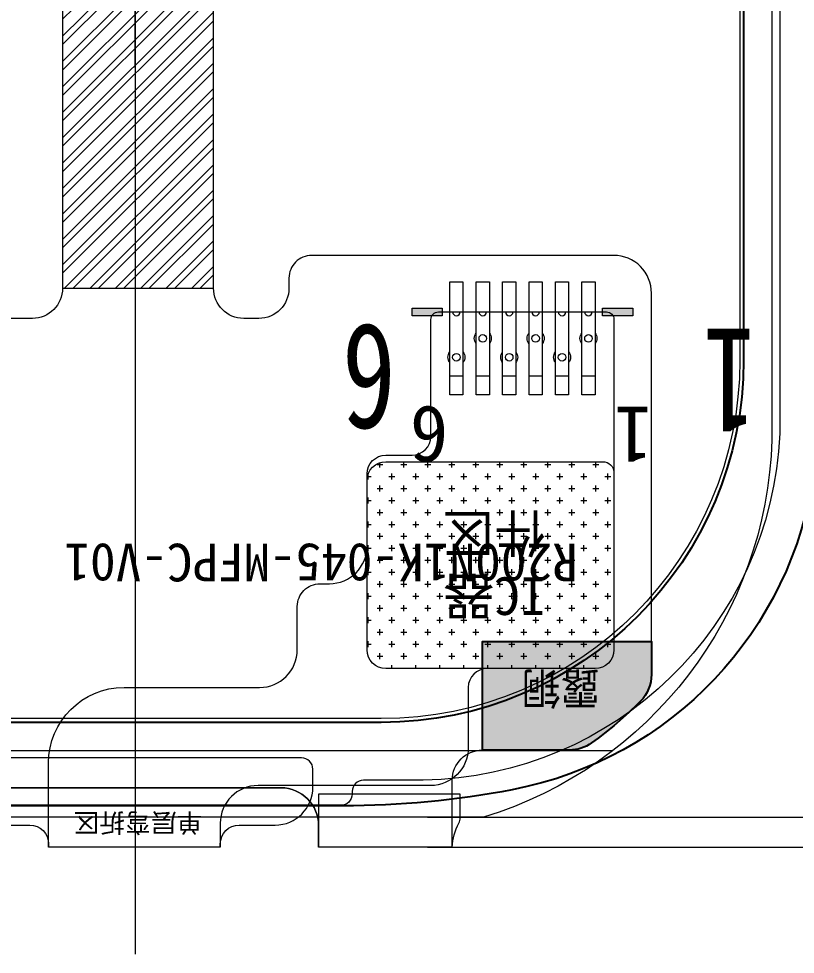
# Model space of a CAD drawing. Header units: millimetres. Extents: x 1167 to 2098, y -78 to 499.
# Drawn here: x 2049.48 to 2070.06, y 280.66 to 305.46 of the extents above; entities that cross this region are included whole.
import ezdxf
from ezdxf.lldxf.tags import DXFTag

# ---------------------------------------------------------------- set-up
doc = ezdxf.new("R2010")
doc.units = ezdxf.units.MM
doc.layers.get('0').update_dxf_attribs({"lineweight": 5})
doc.layers.get('Defpoints').update_dxf_attribs({"lineweight": 5})
for name, color, linetype, lineweight in [('cover lens', 6, 'Continuous', 25), ('DIM', 3, 'Continuous', 5), ('Encap', 210, 'Continuous', 5), ('FPC', 50, 'Continuous', 5), ('ITO', 2, 'Continuous', 5), ('MFPC', 50, 'Continuous', 5), ('Sensor', 5, 'Continuous', 5), ('TAPE', 90, 'Continuous', 5), ('图框', 7, 'Continuous', 5)]:
    doc.layers.add(name, color=color, linetype=linetype, lineweight=lineweight)
doc.styles.add('RD', font='ROMAND.shx', dxfattribs={"width": 0.8})
doc.styles.get("Standard").update_dxf_attribs({"font": 'txt', "bigfont": 'gbcbig.shx'})
doc.styles.add('STYLE1', font='', dxfattribs={"width": 0.9})
doc.styles.add('W0$254', font='simplex', dxfattribs={"width": 0.75})
doc.styles.add('宋体', font='')
doc.styles.add('汉字', font='')
doc.styles.add('黑体', font='simhei.ttf')
doc.styles.get('STYLE1').set_extended_font_data('SimSun')
doc.styles.get('宋体').set_extended_font_data('SimSun')
doc.styles.get('汉字').set_extended_font_data('SimSun')
tags = doc.linetypes.add('CENTER', pattern=[0.6, 0.375, -0.075, 0.075, -0.075]).pattern_tags.tags
tags[10:11] = [DXFTag(74, 4), DXFTag(75, 0), DXFTag(340, '0'), DXFTag(46, 1.0), DXFTag(50, 0.0), DXFTag(44, 0.0), DXFTag(45, 0.0)]
tags[8:9] = [DXFTag(74, 4), DXFTag(75, 0), DXFTag(340, '0'), DXFTag(46, 1.0), DXFTag(50, 0.0), DXFTag(44, 0.0), DXFTag(45, 0.0)]
tags[6:7] = [DXFTag(74, 4), DXFTag(75, 0), DXFTag(340, '0'), DXFTag(46, 1.0), DXFTag(50, 0.0), DXFTag(44, 0.0), DXFTag(45, 0.0)]
tags[4:5] = [DXFTag(74, 4), DXFTag(75, 0), DXFTag(340, '0'), DXFTag(46, 1.0), DXFTag(50, 0.0), DXFTag(44, 0.0), DXFTag(45, 0.0)]
doc.dimstyles.new('DIM', dxfattribs={"dimtxt": 1.5, "dimasz": 0.8, "dimexe": 0, "dimexo": 0.5, "dimgap": 0.11, "dimtad": 0, "dimzin": 1, "dimdsep": 46, "dimtxsty": 'RD', "dimcen": 0, "dimclrd": 256, "dimclre": 256, "dimclrt": 256, "dimadec": 0, "dimazin": 0, "dimtm": 1e-09, "dimtfac": 1, "dimtofl": 0, "dimtmove": 0, "dimatfit": 3, "dimfxl": 1, "dimlwe": -1, "dimarcsym": 0})

# ---------------------------------------------------------------- blocks, each defined once
blk = doc.blocks.new('R200N1K-001-PNL-V01-C')
at = {"layer": 'Encap', "lineweight": 0}
blk.add_lwpolyline([(483.7523112202711, 268.630311545199), (458.4471985873466, 268.630311545199)], dxfattribs=at)
at = {"layer": 'ITO', "color": 1, "linetype": 'CENTER', "lineweight": 5}
blk.add_lwpolyline([(471.0997549038088, 315.2424032882456), (471.0997549038088, 263.2342198021523)], dxfattribs=at)
at = {"layer": 'ITO', "color": 2, "lineweight": 5}
blk.add_lwpolyline([(487.9697549038085, 276.8703115451991, -0.321652371300005), (480.3327799719782, 266.8703115451989), (461.866729835639, 266.8703115451991, -0.32165237129999), (454.229754903809, 276.8703115451991), (454.229754903809, 300.2463115451993, -0.414213562373095), (463.8297549038089, 309.8463115451992), (478.3697549038088, 309.8463115451992, -0.414213562373095), (487.9697549038087, 300.2463115451993)], format="xyb", close=True, dxfattribs=at)
at = {"layer": 'ITO', "color": 1, "linetype": 'CENTER', "lineweight": 0}
blk.add_lwpolyline([(477.6197549038088, 308.996311545199, -0.414213562373095), (487.1197549038088, 299.496311545199), (487.1197549038088, 278.9803115451989, -0.414213562373095), (477.6197549038088, 269.4803115451991), (464.5797549038089, 269.4803115451989, -0.414213562373095), (455.0797549038089, 278.9803115451989), (455.0797549038084, 299.4963115451988, -0.414213562373095), (464.5797549038084, 308.996311545199)], format="xyb", close=True, dxfattribs=at)
blk = doc.blocks.new('*D164')
at = {"layer": 'Defpoints', "color": 0, "lineweight": 5}
for p in [(2059.816719926592, 284.2914423135674), (2071.940061353718, 284.2914423135674), (2059.816719926592, 283.4914423135675)]:
    blk.add_point(p, dxfattribs=at)
at = {"layer": 'DIM', "lineweight": -2}
for p, q in [((2071.940061353718, 285.0914423135674), (2071.940061353718, 285.8914423135674)), ((2071.940061353718, 282.6914423135675), (2071.940061353718, 281.8914423135675))]:
    blk.add_line(p, q, dxfattribs=at)
at = {"layer": 'DIM'}
for p, q in [((2060.316719926592, 284.2914423135674), (2071.940061353718, 284.2914423135674)), ((2060.316719926592, 283.4914423135675), (2071.940061353718, 283.4914423135675))]:
    blk.add_line(p, q, dxfattribs=at)
at = {"layer": 'DIM', "lineweight": 5}
for points in [[(2071.806728020385, 285.0914423135674), (2072.073394687051, 285.0914423135674), (2071.940061353718, 284.2914423135674)], [(2071.806728020385, 282.6914423135675), (2072.073394687051, 282.6914423135675), (2071.940061353718, 283.4914423135675)]]:
    blk.add_solid(points, dxfattribs=at)
at = {"layer": 'DIM', "lineweight": 5, "insert": (2071.940061353718, 290.287156599282), "char_height": 1.5, "attachment_point": 5, "rotation": 90, "style": 'RD'}
blk.add_mtext('0.80 MAX', dxfattribs=at)
blk = doc.blocks.new('R200N1K-045-CVL-V01-C')
at = {"color": 1, "linetype": 'CENTER', "lineweight": 5}
blk.add_line((1726.669896041098, 308.7082365445354), (1726.669896041098, 313.7082365445354), dxfattribs=at)
at = {"layer": 'cover lens', "color": 1}
for points in [[(1708.469896041096, 301.2162365445359), (1708.469896041096, 320.6362365445351, -0.03363122677897896), (1708.686117629408, 323.8471962616368, -0.3224808677727438), (1716.68165334371, 332.2869284044859, -0.04716370428253536), (1721.169896041098, 332.7112365445356), (1732.169896041098, 332.7112365445356, -0.04716370428253542), (1736.658138738467, 332.2869284044897, -0.3224808677727525), (1744.653674452786, 323.8471962616375, -0.03363122677897604), (1744.869896041095, 320.636236544536), (1744.869896041099, 301.2162365445354, -0.03363122677895047), (1744.653674452787, 298.0052768274443, -0.3224808677727552), (1736.658138738467, 289.5655446845822, -0.04716370428253559), (1732.169896041098, 289.1412365445364), (1721.169896041098, 289.1412365445364, -0.04716370428253915), (1716.68165334371, 289.5655446845878, -0.3224808677727487), (1708.686117629409, 298.0052768274343, -0.03363122677897903)], [(1733.189896041098, 291.3502365445362), (1720.149896041098, 291.3502365445364, -0.4142135623730767), (1710.549896041098, 300.9502365445364), (1710.549896041098, 321.4662365445362, -0.4142135623730755), (1720.149896041098, 331.0662365445363), (1733.189896041098, 331.0662365445363, -0.4142135623730966), (1742.789896041098, 321.4662365445362), (1742.789896041098, 300.9502365445364, -0.4142135623730772)]]:
    blk.add_lwpolyline(points, format="xyb", close=True, dxfattribs=at)
at = {"layer": 'Sensor'}
blk.add_lwpolyline([(1743.749896041103, 299.007872879818, -0.3967882221273611), (1734.300840321205, 289.8200806651703), (1732.718794133692, 289.8200806651703, 0.414213562373095), (1732.418794133692, 289.5200806651701), (1732.418794133692, 289.4528865445354, -0.4142135623730618), (1732.118794133693, 289.1528865445352), (1721.220997948503, 289.1528865445352, -0.414213562373095), (1720.920997948503, 289.4528865445354), (1720.920997948503, 289.5200806651701, 0.414213562373095), (1720.620997948503, 289.8200806651703), (1719.03895176099, 289.8200806651703, -0.3903541115770434), (1709.589896041105, 298.8193697101706), (1709.589896041105, 323.7787826616268, -0.3851010888399892), (1718.548089449276, 331.8826643185466), (1734.791588329874, 331.8827250916656, -0.385200188522463), (1743.749896041102, 323.7787855003344)], format="xyb", close=True, dxfattribs=at)

msp = doc.modelspace()

# ---------------------------------------------------------------- hatches: boundary and pattern name
at = {"lineweight": 5}
h = msp.add_hatch(dxfattribs=at)
h.set_pattern_fill('ANSI32', color=252, scale=0.05, angle=180)
h.set_pattern_definition([(225, (3423.491806029698, 566.9828846271348), (0.3367596045400932, -0.3367596045400934), []), (225, (3423.267299529698, 566.9828846271348), (0.3367596045400932, -0.3367596045400934), [])])
h.paths.add_polyline_path([(2050.643391000885, 298.3114817277778), (2054.643391000885, 298.3114817277778), (2054.643391000885, 322.6971204170588), (2050.643391000885, 322.6971204170588)])
for points in [[(2060.703087779587, 297.7814507422886), (2060.703087779587, 297.5814507422886), (2059.903087779587, 297.5814507422886), (2059.903087779587, 297.7814507422886)], [(2065.753087779585, 297.7814507422886), (2065.753087779585, 297.5814507422886), (2064.953087779585, 297.5814507422886), (2064.953087779585, 297.7814507422886)]]:
    msp.add_hatch(color=256, dxfattribs=at).paths.add_polyline_path(points)
at = {"layer": 'MFPC', "linetype": 'Continuous', "lineweight": 25}
h = msp.add_hatch(color=256, dxfattribs=at)
edge = h.paths.add_edge_path()
edge.add_line((2061.767843838567, 286.0690009322745), (2061.767843838568, 288.9483526782753))
edge.add_line((2061.767843838568, 288.9483526782753), (2066.248097592998, 288.9483526782753))
edge.add_line((2066.248097592998, 288.9483526782753), (2066.248097592998, 288.06970849564))
edge.add_arc((2065.248097592998, 288.0697084956412), 0.9999999999995453, 315.2326909696827, 359.99999999993486, ccw=False)
edge.add_arc((2058.651374913909, 294.6130660777744), 10.29151648292459, 305.715027462773, 315.2326909697498, ccw=False)
edge.add_arc((2064.075336531851, 287.0690009322744), 0.9999999999997782, 269.99999999997397, 305.71502746274854, ccw=False)
edge.add_line((2064.075336531851, 286.0690009322745), (2061.767843838567, 286.0690009322745))
h.paths.add_polyline_path([(2065.151298998774, 288.5117109971709), (2062.442181680338, 288.51171099717), (2062.442181680338, 286.8715992653265), (2065.151298998774, 286.8715992653272)], flags=24)
at = {"layer": 'TAPE', "lineweight": 5}
h = msp.add_hatch(dxfattribs=at)
h.set_pattern_fill('CROSS', color=32, scale=0.05, angle=360)
h.set_pattern_definition([(360, (3680.4473383822, 571.4516788581016), (0.3175000000000001, 0.3174999999999999), [0.15875, -0.4762500000000001]), (90, (3680.526713382199, 571.3723038581015), (-0.3174999999999999, 0.3175000000000001), [0.15875, -0.4762500000000001])])
edge = h.paths.add_edge_path()
edge.add_arc((2059.212940092973, 288.7286648804256), 0.5, 180, 270, ccw=False)
edge.add_line((2058.712940092973, 288.7286648804256), (2058.712940092973, 293.2132775778446))
edge.add_arc((2059.212940092973, 293.2132775778446), 0.5, 90, 180, ccw=False)
edge.add_line((2059.212940092973, 293.7132775778446), (2064.953087779586, 293.7132775778446))
edge.add_arc((2064.953087779586, 293.4132775778445), 0.3000000000000682, 0, 89.99999999995657, ccw=False)
edge.add_line((2065.253087779586, 293.4132775778445), (2065.253087779586, 288.7286648804256))
edge.add_arc((2064.753087779586, 288.7286648804256), 0.5, -90, 0, ccw=False)
edge.add_line((2064.753087779586, 288.2286648804256), (2059.212940092973, 288.2286648804256))
h.paths.add_polyline_path([(2063.677889400079, 289.2344797424454), (2060.49073856209, 289.2344797424454), (2060.49073856209, 292.8369005990562), (2063.677889400079, 292.8369005990562)], flags=24)

# ---------------------------------------------------------------- linework, layer by layer
at = {"color": 252, "lineweight": 5, "elevation": 1.166022422013636e-07}
msp.add_lwpolyline([(2050.643391000885, 298.3114817277778), (2054.643391000885, 298.3114817277778), (2054.643391000885, 322.6971204170588), (2050.643391000885, 322.6971204170588)], close=True, dxfattribs=at)
at = {"lineweight": 5}
for points in [[(2060.703087779587, 297.7814507422886), (2060.703087779587, 297.5814507422886), (2059.903087779587, 297.5814507422886), (2059.903087779587, 297.7814507422886)], [(2065.753087779585, 297.7814507422886), (2065.753087779585, 297.5814507422886), (2064.953087779585, 297.5814507422886), (2064.953087779585, 297.7814507422886)]]:
    msp.add_lwpolyline(points, close=True, dxfattribs=at)
at = {"layer": 'FPC', "lineweight": 0}
msp.add_line((2054.823087779586, 283.4914423135675), (2050.273087779587, 283.4914423135675), dxfattribs=at)
at = {"layer": 'FPC', "lineweight": 0, "flags": 128}
for points in [[(2050.273087779587, 283.4914423135675), (2050.273087779587, 285.7286648804401, -0.414213562373095), (2052.273087779587, 287.7286648804401), (2055.862924104061, 287.7286648804401, 0.4142135623730951), (2056.862924104061, 288.7286648804401), (2056.862924104061, 289.8777756397147, -0.4142135623732516), (2057.462924104063, 290.4777756397142), (2057.712940092973, 290.4777756397142, 0.414213562373095), (2058.712940092973, 291.4777756397142), (2058.712940092973, 293.3866752733082, -0.414213562373095), (2059.212940092973, 293.8866752733082), (2059.903087779584, 293.8866752733082, 0.414213562373095), (2060.403087779584, 294.3866752733082), (2060.403087779584, 297.4814507422914, -0.414213562373095), (2060.603087779584, 297.6814507422913), (2065.053087779586, 297.6814507422913, -0.414213562373095), (2065.253087779586, 297.4814507422914), (2065.253087779586, 288.7286648804255, -0.4142135623730951), (2064.753087779586, 288.2286648804255), (2061.89206329271, 288.2286648804246, 0.414213562373095), (2061.39206329271, 287.7286648804246), (2061.39206329271, 286.1286648804243, -0.414213562373095), (2060.39206329271, 285.1286648804252), (2055.823087779586, 285.1286648804252, 0.4142135623731042), (2054.823087779586, 284.1286648804252), (2054.823087779586, 283.4914423135675)], [(2054.823087779586, 283.4914423135675), (2054.823087779586, 283.5808992155065, -0.414213562373095), (2055.323087779586, 284.0808992155065), (2056.276215366982, 284.0808992155065, 0.4142135623730503), (2057.276215366982, 285.0808992155065), (2057.276215366982, 285.5633497867906, 0.4142135623732283), (2056.976215366979, 285.8633497867917), (2048.11996019219, 285.8633497867917, 0.4142135623732283), (2047.819960192191, 285.5633497867906), (2047.819960192191, 285.0808992155065, 0.4142135623730951), (2048.819960192191, 284.0808992155065), (2049.773087779587, 284.0808992155065, -0.4142135623731122), (2050.273087779587, 283.5808992155065), (2050.273087779587, 283.4914423135675)]]:
    msp.add_lwpolyline(points, format="xyb", dxfattribs=at)
at = {"layer": 'FPC', "lineweight": 5}
for points in [[(2060.903087779584, 296.3400293860523, -0.3535533905933032), (2060.903087779584, 296.6228720985268), (2060.903087779584, 297.6814507422901), (2060.978087779584, 297.6814507422901, 0.9999999999999999), (2061.178087779584, 297.6814507422901), (2061.253087779584, 297.6814507422901), (2061.253087779584, 296.6228720985268, -0.3535533905933031), (2061.253087779584, 296.3400293860523), (2061.253087779584, 295.98145074229), (2060.903087779584, 295.98145074229)], [(2061.603087779584, 296.8400293860523, -0.3535533905933032), (2061.603087779584, 297.1228720985268), (2061.603087779584, 297.6814507422901), (2061.678087779584, 297.6814507422901, 0.9999999999999999), (2061.878087779584, 297.6814507422901), (2061.953087779584, 297.6814507422901), (2061.953087779584, 297.1228720985268, -0.3535533905933031), (2061.953087779584, 296.8400293860523), (2061.953087779584, 295.98145074229), (2061.603087779584, 295.98145074229)], [(2062.303087779584, 296.3400293860523, -0.3535533905933032), (2062.303087779584, 296.6228720985268), (2062.303087779584, 297.6814507422901), (2062.378087779584, 297.6814507422901, 0.9999999999999999), (2062.578087779584, 297.6814507422901), (2062.653087779584, 297.6814507422901), (2062.653087779584, 296.6228720985268, -0.3535533905933031), (2062.653087779584, 296.3400293860523), (2062.653087779584, 295.98145074229), (2062.303087779584, 295.98145074229)], [(2063.003087779584, 296.8400293860523, -0.3535533905933032), (2063.003087779584, 297.1228720985268), (2063.003087779584, 297.6814507422901), (2063.078087779584, 297.6814507422901, 0.9999999999999999), (2063.278087779584, 297.6814507422901), (2063.353087779584, 297.6814507422901), (2063.353087779584, 297.1228720985268, -0.3535533905933031), (2063.353087779584, 296.8400293860523), (2063.353087779584, 295.98145074229), (2063.003087779584, 295.98145074229)], [(2063.703087779584, 296.3400293860523, -0.3535533905933032), (2063.703087779584, 296.6228720985268), (2063.703087779584, 297.6814507422901), (2063.778087779584, 297.6814507422901, 0.9999999999999999), (2063.978087779584, 297.6814507422901), (2064.053087779584, 297.6814507422901), (2064.053087779584, 296.6228720985268, -0.3535533905933031), (2064.053087779584, 296.3400293860523), (2064.053087779584, 295.98145074229), (2063.703087779584, 295.98145074229)], [(2064.403087779584, 296.8400293860523, -0.3535533905933032), (2064.403087779584, 297.1228720985268), (2064.403087779584, 297.6814507422901), (2064.478087779584, 297.6814507422901, 0.9999999999999999), (2064.678087779584, 297.6814507422901), (2064.753087779583, 297.6814507422901), (2064.753087779583, 297.1228720985268, -0.3535533905933031), (2064.753087779583, 296.8400293860523), (2064.753087779583, 295.98145074229), (2064.403087779584, 295.98145074229)]]:
    msp.add_lwpolyline(points, format="xyb", close=True, dxfattribs=at)
for centre in [(2061.778087779584, 296.9814507422896), (2063.178087779584, 296.9814507422896), (2064.578087779583, 296.9814507422896), (2061.078087779584, 296.4814507422896), (2062.478087779584, 296.4814507422896), (2063.878087779583, 296.4814507422896)]:
    msp.add_circle(centre, 0.1, dxfattribs=at)
at = {"layer": 'MFPC', "lineweight": 5}
msp.add_line((2060.969116775362, 283.4914423135675), (2057.428097593003, 283.4914423135675), dxfattribs=at)
for points in [[(2050.643391000885, 330.5248882799854), (2050.643391000885, 298.3114817277781, -0.4142135623730118), (2049.843391000885, 297.5114817277779), (2037.198097593005, 297.5114817277779, 0.414213562373095), (2036.198097593005, 296.5114817277779), (2036.198097593005, 294.2989832194949, 0.2377255543958764), (2040.617016282214, 286.1582338585667, 0.1528488537628822), (2040.902095939801, 286.0690009322605), (2042.578945779121, 286.0690009322714, -0.4142135623749998), (2043.578945779127, 285.0690009322714), (2043.578945779127, 283.4914423135675)], [(2060.969116775361, 283.4914423135675, -0.01030051341896969), (2060.967843838574, 283.553225725532), (2060.967843838574, 285.2690009322744, -0.4142135623730118), (2061.767843838574, 286.0690009322745), (2064.075336531857, 286.0690009322745, 0.1571100712209107), (2064.659090715355, 286.2570704837449, 0.04155253162420625), (2065.958070253678, 287.3654792566183, 0.1978571025198852), (2066.248097593003, 288.06970849564), (2066.248097593007, 298.1814507422882, 0.4142135623731783), (2065.248097593007, 299.1814507422887), (2057.243391000886, 299.1814507422885, 0.4142135623731228), (2056.643391000886, 298.5814507422886), (2056.643391000886, 298.3114817277778, -0.4142135623730534), (2055.843391000887, 297.5114817277781), (2055.443391000887, 297.5114817277779, -0.4142135623730326), (2054.643391000886, 298.3114817277778), (2054.643391000885, 330.5248882799854, 0.414213562373095)], [(2057.428097593003, 283.4914423135675), (2057.428097593003, 284.0690009322745, 0.414213562373095), (2056.428097593003, 285.0690009322745), (2048.708097593003, 285.0690009322745, 0.4142135623731616), (2047.708097593003, 284.0690009322743), (2047.708097593003, 283.4914423135675)], [(2047.708097593003, 283.4914423135675), (2047.708097593003, 284.0690009322743, -0.4142135623731616), (2048.708097593003, 285.0690009322745), (2056.428097593003, 285.0690009322745, -0.414213562373095), (2057.428097593003, 284.0690009322745), (2057.428097593003, 283.4914423135675)], [(2060.969116775362, 283.4914423135675, -0.1122099146975674), (2061.143055300599, 284.1331753048586, 0.122652191940089), (2061.178097593003, 284.2738785855105), (2061.178097593003, 284.9014423135666), (2057.428097593003, 284.9014423135666), (2057.428097593003, 283.4914423135675)]]:
    msp.add_lwpolyline(points, format="xyb", dxfattribs=at)
for points in [[(2061.253087779585, 295.4814507422885), (2060.903087779587, 295.4814507422885), (2060.903087779587, 298.4814507422885), (2061.253087779585, 298.4814507422885)], [(2061.953087779586, 295.4814507422885), (2061.603087779587, 295.4814507422885), (2061.603087779587, 298.4814507422885), (2061.953087779586, 298.4814507422885)], [(2062.653087779587, 295.4814507422885), (2062.303087779588, 295.4814507422885), (2062.303087779588, 298.4814507422885), (2062.653087779587, 298.4814507422885)], [(2063.353087779587, 295.4814507422885), (2063.003087779585, 295.4814507422885), (2063.003087779585, 298.4814507422885), (2063.353087779587, 298.4814507422885)], [(2064.053087779588, 295.4814507422885), (2063.703087779586, 295.4814507422885), (2063.703087779586, 298.4814507422885), (2064.053087779588, 298.4814507422885)], [(2064.753087779585, 295.4814507422885), (2064.403087779587, 295.4814507422885), (2064.403087779587, 298.4814507422885), (2064.753087779585, 298.4814507422885)]]:
    msp.add_lwpolyline(points, close=True, dxfattribs=at)
at = {"layer": 'MFPC', "linetype": 'Continuous', "lineweight": 25}
msp.add_lwpolyline([(2061.767843838567, 286.0690009322745), (2061.767843838568, 288.9483526782753), (2066.248097592998, 288.9483526782753), (2066.248097592997, 288.06970849564, -0.1978571025198872), (2065.958070253671, 287.3654792566183, -0.04155253162420643), (2064.659090715348, 286.2570704837449, -0.1571100712208972), (2064.075336531851, 286.0690009322745)], format="xyb", close=True, dxfattribs=at)
at = {"layer": 'TAPE', "color": 32, "lineweight": 5}
msp.add_lwpolyline([(2059.212940092973, 288.2286648804256, -0.414213562373095), (2058.712940092973, 288.7286648804256), (2058.712940092973, 293.2132775778446, -0.414213562373095), (2059.212940092973, 293.7132775778446), (2064.953087779586, 293.7132775778446, -0.414213562373095), (2065.253087779586, 293.4132775778445), (2065.253087779586, 288.7286648804256, -0.414213562373095), (2064.753087779586, 288.2286648804256)], format="xyb", close=True, dxfattribs=at)

# ---------------------------------------------------------------- block references
at = {"layer": 'DIM', "color": 3, "lineweight": 5}
msp.add_blockref('R200N1K-045-CVL-V01-C', (325.8982015519068, -4.548794230967985), dxfattribs=at)
at = {"layer": 'ITO', "lineweight": 5}
msp.add_blockref('R200N1K-001-PNL-V01-C', (1581.468342689196, 17.42113076836847), dxfattribs=at)

# ---------------------------------------------------------------- texts
at = {"color": 7, "lineweight": 5, "char_height": 2.8, "width": 1.4, "style": 'W0$254'}
for s, insert, attachment_point, rotation in [('{\\fSimSun|b0|i0|c134|p2;\\C1;6}', (2058.045791125529, 297.3749962512743), 9, 179.99999999999991), ('{\\fSimSun|b0|i0|c134|p2;\\C1;1}', (2067.599970216244, 294.4387434867954), 3, 180.00000000000003)]:
    msp.add_mtext(s, dxfattribs=dict(at, insert=insert, attachment_point=attachment_point, rotation=rotation))
at = {"layer": 'DIM', "color": 1, "char_height": 1.5, "width": 16.15040666486129, "attachment_point": 3, "rotation": 180, "line_spacing_factor": 0.9, "style": '宋体'}
for s, insert in [('\\A1;6', (2059.845344049063, 293.6750196574128)), ('\\A1;1', (2065.250762457814, 293.6750196574128))]:
    msp.add_mtext(s, dxfattribs=dict(at, insert=insert))
at = {"layer": 'DIM', "lineweight": 5, "insert": (2062.084313981084, 291.0356901707507, -24.55338809079227), "char_height": 1, "width": 33.76189305814406, "attachment_point": 5, "rotation": 180}
msp.add_mtext('{\\fSimSun|b0|i0|c134|p2;IC器\\P件区}', dxfattribs=at)
at = {"layer": 'MFPC', "linetype": 'Continuous', "lineweight": 25, "style": 'STYLE1', "width": 0.9}
msp.add_text('露铜', height=0.8399999999999999, rotation=180.0000000000196, dxfattribs=at).set_placement((2064.877947043467, 288.1210406061093))
at = {"layer": 'MFPC', "color": 7, "lineweight": 5, "true_color": 0xffffff, "style": '汉字'}
msp.add_text('单层弯折区', height=0.5, rotation=180, dxfattribs=at).set_placement((2054.348021774862, 284.3907264563106, -1.625683222039917e-07))
at = {"layer": '图框', "lineweight": 5, "insert": (2064.295839592162, 290.5389389841951), "char_height": 1, "width": 13.24739563477968, "attachment_point": 1, "rotation": 180, "style": '黑体'}
msp.add_mtext('\\pt0,7,10;R200N1K-045-MFPC-V01', dxfattribs=at)

# ---------------------------------------------------------------- dimensions: what is measured, and where the dimension line sits
at = {"layer": 'DIM', "color": 3, "lineweight": 5}
dim = msp.add_linear_dim(base=(2071.940061353718, 284.2914423135674), p1=(2059.816719926592, 283.4914423135675), p2=(2059.816719926592, 284.2914423135674), angle=90, text='<> MAX', dimstyle='DIM', dxfattribs=at)
dim.commit()
dim.dimension.update_dxf_attribs({"geometry": '*D164', "text_midpoint": (2071.940061353718, 290.287156599282)})

doc.saveas('drawing.dxf')
